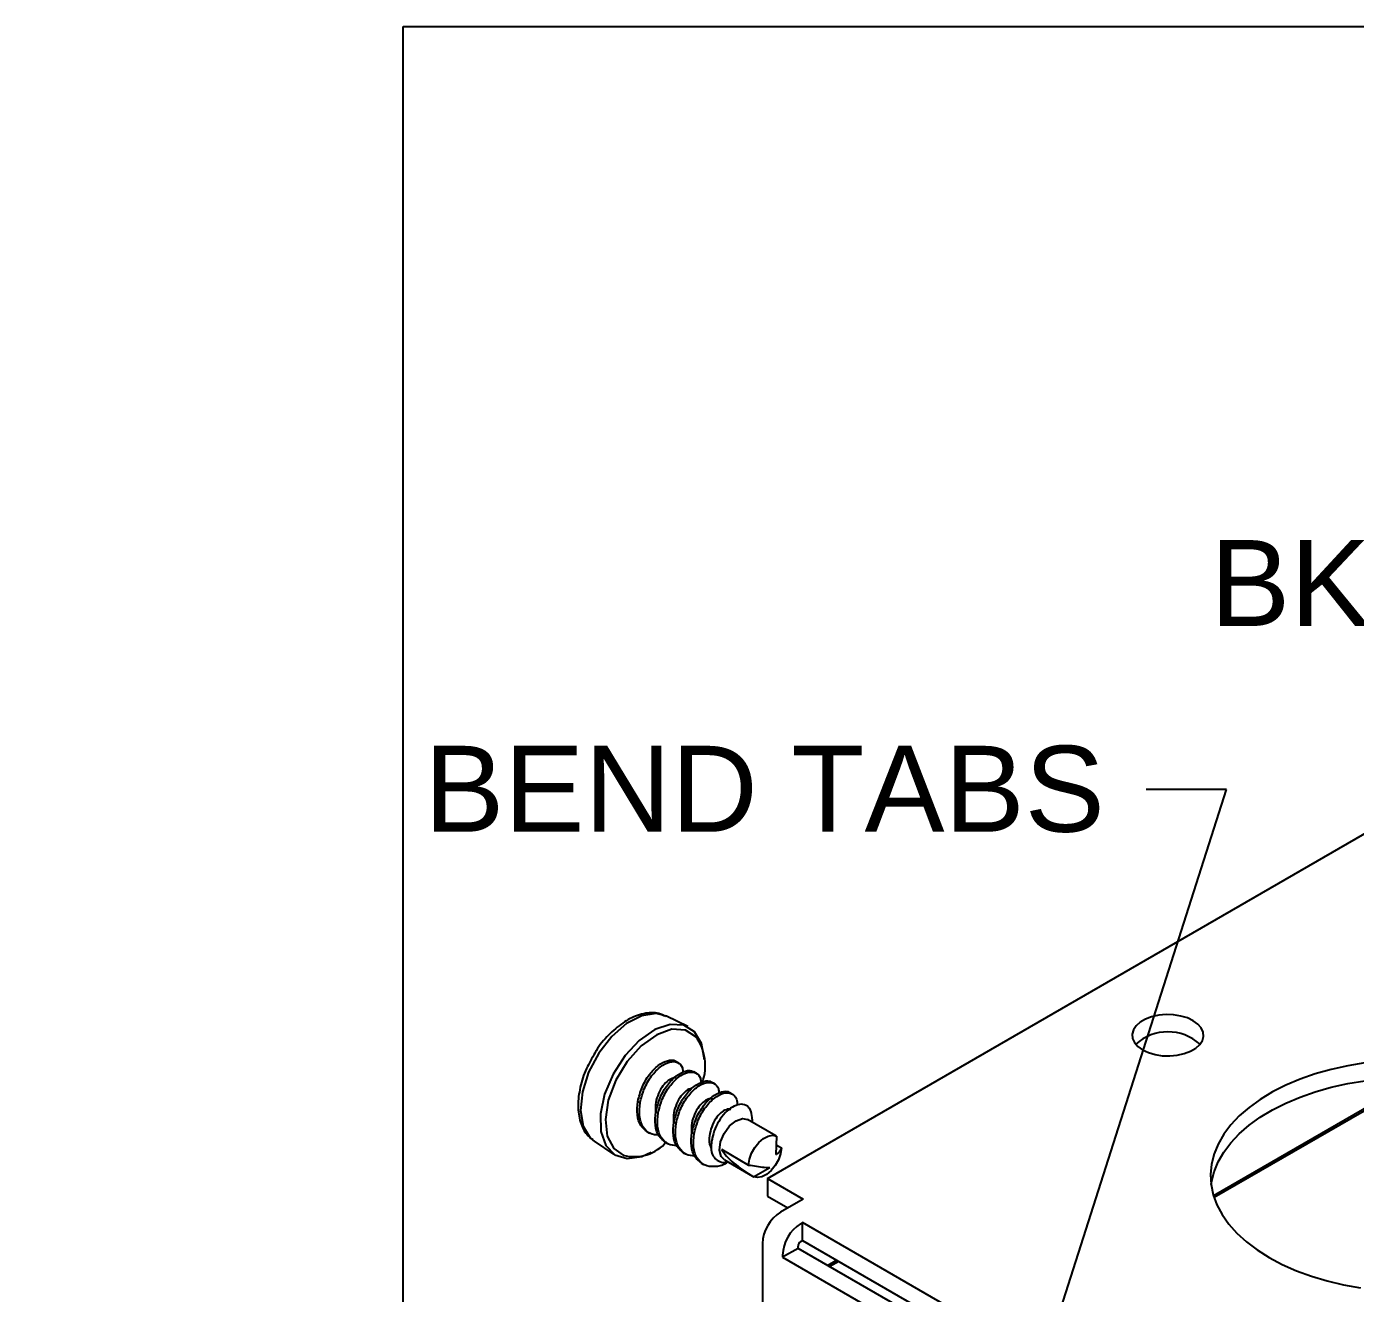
# Model space of a CAD drawing. Extents: x -0.82 to 6.01, y -6.86 to 0.
# Drawn here: x -0.821 to 2.077, y -2.763 to 0 of the extents above; entities that cross this region are included whole.
import ezdxf
from ezdxf import colors
from ezdxf.entities.mleader import LeaderData, LeaderLine
from ezdxf.math import Vec2, Vec3

# ---------------------------------------------------------------- set-up
doc = ezdxf.new("R2010")
doc.units = 0
doc.header["$LTSCALE"] = 0.5
doc.header["$MEASUREMENT"] = 0
for name, color, linetype in [('FAB DWG', 221, 'CONTINUOUS'), ('Hardware', 242, 'CONTINUOUS'), ('Housing', 150, 'CONTINUOUS'), ('Mounting', 4, 'CONTINUOUS')]:
    doc.layers.add(name, color=color, linetype=linetype)
doc.layers.add('Text-Unprinted', color=131, linetype='CONTINUOUS', plot=False)
doc.styles.add('LSAD_Standard', font='arial.ttf')

msp = doc.modelspace()

# ---------------------------------------------------------------- linework, layer by layer
at = {"layer": 'Hardware', "transparency": 16777216}
for p, q in [((0.621, -2.1812), (0.5744, -2.1582)), ((0.6, -2.2602), (0.5905, -2.2547)), ((0.6392, -2.2828), (0.6344, -2.28)), ((0.6785, -2.3055), (0.6737, -2.3027)), ((0.5122, -2.3442), (0.5171, -2.347)), ((0.7178, -2.3282), (0.7129, -2.3254)), ((0.5515, -2.3669), (0.5564, -2.3697)), ((0.5908, -2.3895), (0.5956, -2.3924)), ((0.8129, -2.4193), (0.7516, -2.3839)), ((0.7621, -2.3899), (0.7621, -2.3833)), ((0.414, -2.429), (0.4169, -2.4311)), ((0.4169, -2.4311), (0.4601, -2.4599)), ((0.5327, -2.4107), (0.5376, -2.4135)), ((0.572, -2.4334), (0.5769, -2.4362)), ((0.63, -2.4122), (0.6349, -2.415)), ((0.8143, -2.4201), (0.8135, -2.4602)), ((0.6113, -2.4561), (0.6162, -2.4589)), ((0.6945, -2.4487), (0.7538, -2.483)), ((0.8139, -2.4391), (0.8253, -2.4457)), ((0.6506, -2.4788), (0.6555, -2.4816)), ((0.7009, -2.4716), (0.7622, -2.507)), ((0.7648, -2.5085), (0.8003, -2.4884))]:
    msp.add_line(p, q, dxfattribs=at)
at = {"layer": 'Hardware', "transparency": 16777216, "flags": 128}
for points in [[(0.5744, -2.1582), (0.5519, -2.1525), (0.5206, -2.1574), (0.4874, -2.1746), (0.4552, -2.2027), (0.4269, -2.2391), (0.4049, -2.2805), (0.3912, -2.3234), (0.3871, -2.3638), (0.3929, -2.3983), (0.408, -2.4237), (0.414, -2.429)], [(0.5825, -2.1763), (0.5492, -2.1877), (0.5154, -2.2111), (0.4842, -2.2444), (0.4582, -2.2846), (0.4398, -2.3281), (0.4306, -2.3711), (0.4314, -2.4098), (0.4422, -2.4407), (0.462, -2.4611), (0.4891, -2.4691), (0.521, -2.4641), (0.541, -2.4551)], [(0.5865, -2.1869), (0.5533, -2.1987), (0.5197, -2.2228), (0.489, -2.2571), (0.4642, -2.298), (0.4478, -2.3417), (0.4414, -2.3838), (0.4455, -2.4202), (0.4598, -2.4473), (0.4802, -2.4617)], [(0.6573, -2.2537), (0.6573, -2.2533), (0.6514, -2.2181), (0.636, -2.1922), (0.6123, -2.1778), (0.5825, -2.1763)], [(0.6384, -2.2032), (0.6161, -2.1888), (0.5865, -2.1869)], [(0.7009, -2.4716), (0.6941, -2.4644), (0.6905, -2.4504), (0.6927, -2.4326), (0.7004, -2.4141), (0.7123, -2.3977), (0.7264, -2.3863), (0.7406, -2.3816), (0.7516, -2.3839)], [(0.7538, -2.483), (0.7557, -2.4703), (0.7604, -2.4571), (0.7675, -2.4445), (0.7763, -2.4336), (0.7862, -2.4251), (0.7964, -2.4198), (0.806, -2.4181), (0.8143, -2.4201)], [(0.8253, -2.4457), (0.8234, -2.4583), (0.8187, -2.4715), (0.8117, -2.4841), (0.8029, -2.495), (0.7929, -2.5035), (0.7828, -2.5088), (0.7731, -2.5105), (0.7648, -2.5085)]]:
    msp.add_lwpolyline(points, dxfattribs=at)
at = {"layer": 'Hardware', "transparency": 16777216}
for centre, radius, start, end in [((0.5541, -2.2663), 0.1053, 339.8651, 36.7674), ((0.504, -2.3704), 0.0943, 255.3979, 319.0655)]:
    msp.add_arc(centre, radius, start, end, dxfattribs=at)
msp.add_ellipse((0.8097, -2.4759), major_axis=(0.1203, -0.0564), ratio=0.372929, start_param=3.652588, end_param=4.509445, dxfattribs=at)
for points, knots in [([(0.5295, -2.1521), (0.5234, -2.1534), (0.5066, -2.1571), (0.4785, -2.172), (0.448, -2.1988), (0.4272, -2.2225), (0.4194, -2.2371), (0.4186, -2.2387)], [0, 0, 0, 0, 0.149888, 0.417813, 0.691683, 0.966122, 1, 1, 1, 1]), ([(0.5733, -2.1594), (0.5683, -2.1567), (0.5551, -2.1496), (0.5393, -2.1511), (0.5295, -2.1521)], [0, 0, 0, 0, 0.382556, 1, 1, 1, 1]), ([(0.4186, -2.2387), (0.412, -2.25), (0.3979, -2.274), (0.3852, -2.3139), (0.3802, -2.3543), (0.3854, -2.3891), (0.397, -2.4147), (0.4094, -2.4239), (0.4141, -2.4275)], [0, 0, 0, 0, 0.162928, 0.349512, 0.537778, 0.728947, 0.89663, 1, 1, 1, 1]), ([(0.5122, -2.3442), (0.5148, -2.3339), (0.5201, -2.3132), (0.5365, -2.285), (0.5569, -2.2641), (0.5768, -2.2543), (0.5904, -2.2528), (0.5944, -2.2574), (0.5948, -2.2578)], [0, 0, 0, 0, 0.194242, 0.393681, 0.585088, 0.782764, 0.980439, 1, 1, 1, 1]), ([(0.5171, -2.347), (0.5197, -2.3368), (0.5249, -2.316), (0.5414, -2.2878), (0.5617, -2.2672), (0.5822, -2.2564), (0.599, -2.2577), (0.6097, -2.2669), (0.6104, -2.2776), (0.6107, -2.281)], [0, 0, 0, 0, 0.153544, 0.311196, 0.462499, 0.618757, 0.775016, 0.926319, 1, 1, 1, 1]), ([(0.5515, -2.3669), (0.5541, -2.3566), (0.5594, -2.3358), (0.5758, -2.3077), (0.5962, -2.2868), (0.6161, -2.277), (0.6297, -2.2755), (0.6337, -2.2801), (0.6341, -2.2805)], [0, 0, 0, 0, 0.194242, 0.3936808, 0.5850877, 0.7827635, 0.9804393, 1, 1, 1, 1]), ([(0.5564, -2.3697), (0.559, -2.3594), (0.5642, -2.3387), (0.5807, -2.3105), (0.6009, -2.2898), (0.6215, -2.279), (0.6383, -2.2804), (0.6489, -2.2896), (0.6497, -2.3002), (0.65, -2.3037)], [0, 0, 0, 0, 0.153544, 0.311196, 0.462499, 0.618757, 0.775016, 0.926319, 1, 1, 1, 1]), ([(0.5969, -2.295), (0.5967, -2.2947), (0.5946, -2.2921), (0.5868, -2.2934), (0.5756, -2.3001), (0.5637, -2.3135), (0.555, -2.3313), (0.5497, -2.3509), (0.5505, -2.3626), (0.5509, -2.3682)], [0, 0, 0, 0, 0.016563, 0.184147, 0.35173, 0.513808, 0.682943, 0.847509, 1, 1, 1, 1]), ([(0.6299, -2.3169), (0.6287, -2.3168), (0.6243, -2.3163), (0.6147, -2.3231), (0.603, -2.3361), (0.5943, -2.3541), (0.5889, -2.3736), (0.5898, -2.3853), (0.5902, -2.3909)], [0, 0, 0, 0, 0.076709, 0.266361, 0.449782, 0.641191, 0.827428, 1, 1, 1, 1]), ([(0.5908, -2.3895), (0.5934, -2.3793), (0.5986, -2.3585), (0.6151, -2.3304), (0.6355, -2.3095), (0.6554, -2.2996), (0.669, -2.2981), (0.673, -2.3027), (0.6733, -2.3032)], [0, 0, 0, 0, 0.194242, 0.393681, 0.585088, 0.782764, 0.980439, 1, 1, 1, 1]), ([(0.5956, -2.3924), (0.5982, -2.3821), (0.6035, -2.3614), (0.62, -2.3332), (0.6402, -2.3125), (0.6608, -2.3017), (0.6776, -2.3031), (0.6882, -2.3123), (0.689, -2.3229), (0.6893, -2.3264)], [0, 0, 0, 0, 0.153544, 0.311196, 0.462499, 0.618757, 0.775016, 0.926319, 1, 1, 1, 1]), ([(0.533, -2.4103), (0.528, -2.4065), (0.5172, -2.3984), (0.5093, -2.3743), (0.5112, -2.3541), (0.5122, -2.3442)], [0, 0, 0, 0, 0.303869, 0.656529, 1, 1, 1, 1]), ([(0.5578, -2.4178), (0.5514, -2.4173), (0.5375, -2.4163), (0.5228, -2.4013), (0.5141, -2.3773), (0.5161, -2.357), (0.5171, -2.347)], [0, 0, 0, 0, 0.2187945, 0.4743599, 0.7406493, 1, 1, 1, 1]), ([(0.6755, -2.3403), (0.6753, -2.3401), (0.6731, -2.3375), (0.6654, -2.3388), (0.6542, -2.3454), (0.6423, -2.3589), (0.6336, -2.3767), (0.6282, -2.3963), (0.6291, -2.408), (0.6295, -2.4136)], [0, 0, 0, 0, 0.016563, 0.184147, 0.35173, 0.513808, 0.682943, 0.847509, 1, 1, 1, 1]), ([(0.63, -2.4122), (0.6327, -2.402), (0.6379, -2.3812), (0.6544, -2.3531), (0.6748, -2.3322), (0.6946, -2.3223), (0.7083, -2.3208), (0.7123, -2.3254), (0.7126, -2.3258)], [0, 0, 0, 0, 0.194242, 0.393681, 0.585088, 0.782764, 0.980439, 1, 1, 1, 1]), ([(0.6349, -2.415), (0.6375, -2.4048), (0.6428, -2.384), (0.6593, -2.3559), (0.6795, -2.3352), (0.7, -2.3244), (0.717, -2.3257), (0.728, -2.3359), (0.7288, -2.348), (0.7291, -2.3528)], [0, 0, 0, 0, 0.149379, 0.302754, 0.449953, 0.601972, 0.753992, 0.901191, 1, 1, 1, 1]), ([(0.5723, -2.4329), (0.5673, -2.4292), (0.5565, -2.4211), (0.5486, -2.3969), (0.5505, -2.3768), (0.5515, -2.3669)], [0, 0, 0, 0, 0.303869, 0.656529, 1, 1, 1, 1]), ([(0.5971, -2.4405), (0.5906, -2.44), (0.5767, -2.439), (0.5621, -2.4239), (0.5534, -2.4), (0.5554, -2.3797), (0.5564, -2.3697)], [0, 0, 0, 0, 0.218794, 0.47436, 0.740649, 1, 1, 1, 1]), ([(0.7148, -2.363), (0.7146, -2.3628), (0.7124, -2.3601), (0.7047, -2.3615), (0.6934, -2.3681), (0.6816, -2.3815), (0.6727, -2.3995), (0.6678, -2.4192), (0.6674, -2.4361), (0.671, -2.4439), (0.6724, -2.4469)], [0, 0, 0, 0, 0.014875, 0.165375, 0.315875, 0.46143, 0.613324, 0.761113, 0.908903, 1, 1, 1, 1]), ([(0.7618, -2.3833), (0.7614, -2.3775), (0.7606, -2.3653), (0.7519, -2.3536), (0.7387, -2.3491), (0.7229, -2.3533), (0.7065, -2.3646), (0.6915, -2.3818), (0.6803, -2.4028), (0.6754, -2.419), (0.6741, -2.4275), (0.6739, -2.4289)], [0, 0, 0, 0, 0.118374, 0.25027, 0.382401, 0.506022, 0.628171, 0.750539, 0.864705, 0.977111, 1, 1, 1, 1]), ([(0.6116, -2.4556), (0.6066, -2.4519), (0.5958, -2.4438), (0.5879, -2.4196), (0.5898, -2.3995), (0.5908, -2.3895)], [0, 0, 0, 0, 0.303869, 0.656529, 1, 1, 1, 1]), ([(0.6363, -2.4632), (0.6299, -2.4627), (0.616, -2.4617), (0.6014, -2.4466), (0.5926, -2.4226), (0.5946, -2.4024), (0.5956, -2.3924)], [0, 0, 0, 0, 0.218794, 0.47436, 0.740649, 1, 1, 1, 1]), ([(0.6509, -2.4783), (0.6459, -2.4746), (0.6351, -2.4665), (0.6272, -2.4423), (0.6291, -2.4222), (0.63, -2.4122)], [0, 0, 0, 0, 0.303869, 0.656529, 1, 1, 1, 1]), ([(0.7088, -2.4758), (0.7074, -2.4769), (0.6978, -2.4841), (0.6788, -2.488), (0.6565, -2.4846), (0.6406, -2.4695), (0.6319, -2.4453), (0.6339, -2.425), (0.6349, -2.415)], [0, 0, 0, 0, 0.034078, 0.228826, 0.423575, 0.612148, 0.808634, 1, 1, 1, 1]), ([(0.6739, -2.4289), (0.6729, -2.4335), (0.6709, -2.4437), (0.6731, -2.4578), (0.6798, -2.4695), (0.6909, -2.4762), (0.7012, -2.4782), (0.7076, -2.4762), (0.7088, -2.4758)], [0, 0, 0, 0, 0.159487, 0.351593, 0.546496, 0.746213, 0.950359, 1, 1, 1, 1]), ([(0.8253, -2.4457), (0.8249, -2.4465), (0.8233, -2.4497), (0.8204, -2.4546), (0.8171, -2.4588), (0.8138, -2.4601), (0.8135, -2.4602)], [0, 0, 0, 0, 0.1640535, 0.5980497, 0.9571453, 1, 1, 1, 1]), ([(0.7538, -2.483), (0.7553, -2.4832), (0.7681, -2.4851), (0.7846, -2.4879), (0.7976, -2.4883), (0.8003, -2.4884)], [0, 0, 0, 0, 0.092881, 0.810767, 1, 1, 1, 1])]:
    msp.add_open_spline(points, degree=3, knots=knots, dxfattribs=at)
at = {"layer": 'Housing', "transparency": 16777216}
for p, q in [((2.2134, -2.2928), (1.768, -2.5499)), ((2.2216, -2.2931), (1.7696, -2.5541)), ((0.9461, -2.6907), (0.9263, -2.7021)), ((0.9505, -2.6932), (0.9307, -2.7046))]:
    msp.add_line(p, q, dxfattribs=at)
at = {"layer": 'Mounting', "linetype": 'Continuous', "lineweight": 25, "transparency": 16777216}
for p, q in [((0.7949, -2.5121), (2.2091, -1.6957)), ((0.7949, -2.5121), (0.873, -2.5572)), ((0.7949, -2.5121), (0.7949, -2.5511)), ((0.7949, -2.5511), (0.8391, -2.5767)), ((0.873, -2.5572), (0.8235, -2.5857)), ((0.8715, -2.6086), (0.8673, -2.611)), ((0.8715, -2.6476), (0.8715, -2.6086)), ((2.0213, -3.2724), (0.8715, -2.6086)), ((0.784, -2.6541), (0.784, -2.8141)), ((0.8617, -2.6647), (0.8279, -2.6842)), ((0.8617, -2.6647), (0.8617, -2.6599)), ((1.9847, -3.313), (0.8617, -2.6647)), ((0.8673, -2.6501), (0.8715, -2.6476)), ((0.8715, -2.6476), (1.9946, -3.2959)), ((0.8279, -2.6794), (0.8279, -2.6842)), ((0.8279, -2.6842), (1.9776, -3.348))]:
    msp.add_line(p, q, dxfattribs=at)
at = {"layer": 'Mounting', "linetype": 'Continuous', "lineweight": 25, "transparency": 16777216, "flags": 128}
for points in [[(1.6133, -2.2318), (1.626, -2.2378), (1.6405, -2.242), (1.6562, -2.2445), (1.6725, -2.245), (1.6886, -2.2435), (1.7039, -2.2401), (1.7175, -2.235), (1.7291, -2.2283), (1.7379, -2.2204), (1.7438, -2.2117), (1.7463, -2.2024), (1.7455, -2.193), (1.7413, -2.1839), (1.7339, -2.1755), (1.7236, -2.1682), (1.7109, -2.1622), (1.6964, -2.158), (1.6807, -2.1555), (1.6644, -2.155), (1.6483, -2.1565), (1.633, -2.1599), (1.6194, -2.165), (1.6078, -2.1717), (1.599, -2.1796), (1.5931, -2.1883), (1.5906, -2.1976), (1.5914, -2.207), (1.5956, -2.2161), (1.603, -2.2245), (1.6133, -2.2318)], [(2.0981, -2.2604), (2.0608, -2.2665), (2.0247, -2.2744), (1.9899, -2.2842), (1.9567, -2.2958), (1.9255, -2.3089), (1.8963, -2.3237), (1.8696, -2.3398), (1.8454, -2.3572), (1.824, -2.3759), (1.8055, -2.3955), (1.7901, -2.416), (1.7779, -2.4372), (1.769, -2.4589), (1.7634, -2.481), (1.7613, -2.5034), (1.7626, -2.5257), (1.7673, -2.5479), (1.7754, -2.5697), (1.7868, -2.5911), (1.8014, -2.6118), (1.8191, -2.6316), (1.8398, -2.6505), (1.8633, -2.6683), (1.8894, -2.6847)], [(1.7626, -2.5257), (1.7634, -2.5201), (1.769, -2.498), (1.7779, -2.4762), (1.7901, -2.455), (1.8055, -2.4345), (1.824, -2.4149), (1.8454, -2.3963), (1.8696, -2.3788), (1.8963, -2.3627), (1.9255, -2.348), (1.9567, -2.3348), (1.9899, -2.3233), (2.0247, -2.3135), (2.0608, -2.3055), (2.0981, -2.2994)], [(1.8894, -2.6847), (1.918, -2.6998), (1.9487, -2.7134), (1.9814, -2.7253), (2.0158, -2.7356), (2.0517, -2.744), (2.0887, -2.7506)]]:
    msp.add_lwpolyline(points, dxfattribs=at)
at = {"layer": 'Mounting', "linetype": 'Continuous', "lineweight": 25, "transparency": 16777216}
for centre, radius, start, end in [((1.6684, -2.2978), 0.1052, 48.0809, 131.9191), ((0.8697, -2.658), 0.0858, 122.6055, 177.3945), ((0.9135, -2.6833), 0.0858, 122.6055, 177.3945), ((0.874, -2.6604), 0.0123, 122.6055, 177.3945)]:
    msp.add_arc(centre, radius, start, end, dxfattribs=at)
at = {"layer": 'Text-Unprinted', "ltscale": 0.5, "transparency": 16777216}
msp.add_lwpolyline([(0, 0), (6.0107, 0), (6.0107, -6.8586), (0, -6.8586)], close=True, dxfattribs=at)

# ---------------------------------------------------------------- leaders
at = {"layer": 'FAB DWG', "ltscale": 0.5, "transparency": 16777216}
ml = msp.add_multileader_mtext('Standard', dxfattribs=at)
ml.set_content('\\A1;BK01221', color=256, style='LSAD_Standard')
ml.set_leader_properties()
ml.build(insert=Vec2(0, 0))
ml.multileader.update_dxf_attribs({"text_left_attachment_type": 2, "dogleg_length": 0.36, "arrow_head_size": 0.1875})
ctx = ml.context
ctx.base_point, ctx.char_height, ctx.arrow_head_size, ctx.landing_gap_size, ctx.plane_origin = Vec3(1.7377, -1.2155), 0.1875, 0.1875, 0.09, Vec3(1.6838, 13.0141)
ctx.left_attachment, ctx.text_align_type = 2, 2
notes = []
notes.append((ctx, [(1, (1, 1, 0), (3.1034, -1.2151), (-1, 0), 0.1752, [(1, [(3.8372, -1.6443)], 0, [])])]))
ctx.mtext.insert, ctx.mtext.width, ctx.mtext.defined_height, ctx.mtext.alignment, ctx.mtext.flow_direction = Vec3(2.8383, -1.1198), 2.351815, 0.6491, 3, 5
ml = msp.add_multileader_mtext('Standard', dxfattribs=at)
ml.set_content('\\A1;BEND TABS', color=256, style='LSAD_Standard')
ml.set_leader_properties()
ml.build(insert=Vec2(0, 0))
ml.multileader.update_dxf_attribs({"text_left_attachment_type": 2, "dogleg_length": 0.36, "arrow_head_size": 0.1875})
ctx = ml.context
ctx.base_point, ctx.char_height, ctx.arrow_head_size, ctx.landing_gap_size, ctx.plane_origin = Vec3(-0.0111, -1.6655), 0.1875, 0.1875, 0.09, Vec3(-0.6927, 13.9911)
ctx.left_attachment, ctx.text_align_type = 2, 2
notes.append((ctx, [(1, (1, 1, 0), (1.7959, -1.6639), (-1, 0), 0.1752, [(1, [(1.3488, -3.0644)], 0, [])])]))
ctx.mtext.insert, ctx.mtext.width, ctx.mtext.defined_height, ctx.mtext.alignment, ctx.mtext.flow_direction = Vec3(1.5307, -1.5686), 2.351815, 0.6491, 3, 5
for ctx, leaders in notes:
    for number, flags, end, landing, length, lines in leaders:
        leader = LeaderData()
        leader.index, (leader.has_last_leader_line, leader.has_dogleg_vector, leader.attachment_direction) = number, flags
        leader.last_leader_point, leader.dogleg_vector, leader.dogleg_length = Vec3(end), Vec3(landing), length
        for number, points, colour, breaks in lines:
            line = LeaderLine()
            line.index, line.vertices, line.color, line.breaks = number, Vec3.list(points), colors.encode_raw_color(colour), breaks
            leader.lines.append(line)
        ctx.leaders.append(leader)

doc.saveas('drawing.dxf')
